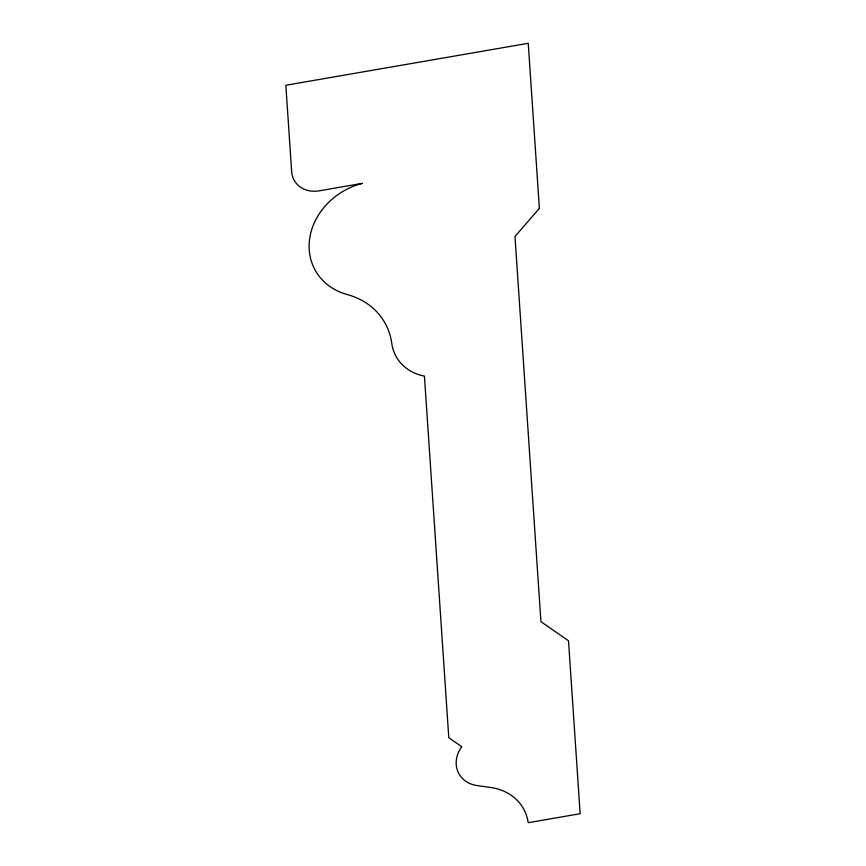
<?xml version="1.0" encoding="UTF-8"?>
<svg xmlns="http://www.w3.org/2000/svg" width="866" height="866" viewBox="0 0 866 866"><rect width="100%" height="100%" fill="white"/><g stroke="black" fill="none" stroke-linecap="round" stroke-linejoin="round"><path stroke-width="1.3" d="M539.377 208.392L514.989 236.472L540.936 621.669L568.497 640.764L580.155 813.704L528.206 822.7A53.356 45.876 -28.8 0 0 491.044 787.54L476.852 785.516A29.347 25.233 -28.8 0 1 461.784 746.719L448.794 737.713L424.427 376.093A49.784 42.802 -28.8 0 1 391.768 343.358A76.046 65.394 -28.8 0 0 347.32 294.581A64.604 55.554 -28.8 0 1 309.606 238.994A64.604 55.554 -28.8 0 1 362.518 183.332L319.229 190.823A26.846 23.079 -28.8 0 1 291.669 171.739L285.845 85.258L528.249 43.3L539.377 208.392"/></g></svg>
